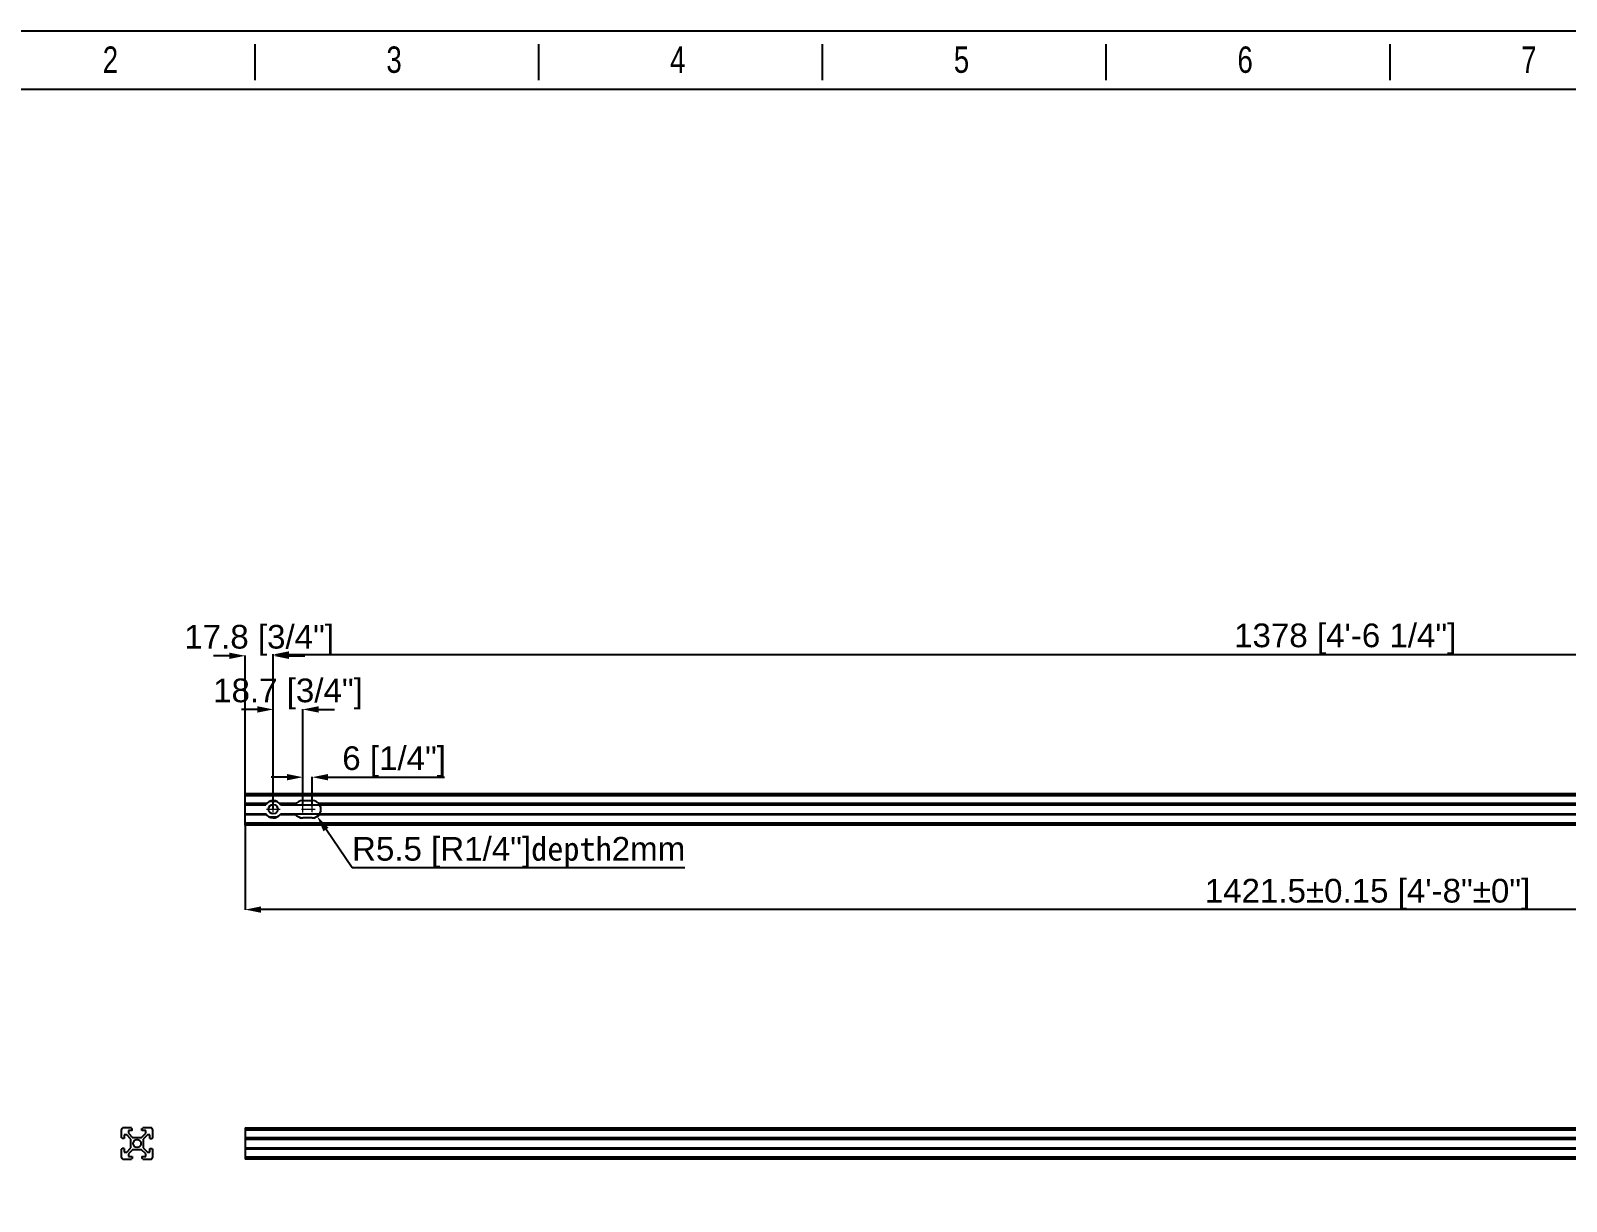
# Model space of a CAD drawing. Header units: millimetres. Extents: x 389 to 17466, y 310 to 5904.
# Drawn here: x 7397 to 8370, y 1052 to 1793 of the extents above; entities that cross this region are included whole.
import ezdxf

# ---------------------------------------------------------------- set-up
doc = ezdxf.new("R2010")
doc.units = ezdxf.units.MM
doc.styles.add('CKSTANDARD', font='arial.ttf')
doc.styles.add('Roamns', font='romans.shx')
doc.styles.get("Standard").update_dxf_attribs({"font": 'arial.ttf'})
doc.dimstyles.new('缩小5倍', dxfattribs={"dimtxt": 15, "dimasz": 10, "dimexe": 0.18, "dimexo": 0.0625, "dimgap": 0.09, "dimtad": 1, "dimtoh": 1, "dimdec": 3, "dimzin": 9, "dimdsep": 46, "dimtxsty": 'Standard', "dimblk": '_FILLED', "dimcen": 0.09, "dimclrd": 256, "dimclre": 256, "dimclrt": 256, "dimazin": 2, "dimtfac": 1, "dimtdec": 3, "dimtofl": 0, "dimtmove": 0, "dimatfit": 3, "dimldrblk": '_FILLED', "dimfxl": 1, "dimtolj": 1, "dimtzin": 0, "dimarcsym": 0})

# ---------------------------------------------------------------- blocks, each defined once
blk = doc.blocks.new('standard template')
for p, q in [((6246, 30728), (6246, 30325)), ((9418, 30728), (9418, 30325)), ((12589, 30728), (12589, 30325)), ((15761, 30728), (15761, 30325)), ((18933, 30728), (18933, 30325))]:
    blk.add_line(p, q)
blk.add_lwpolyline([(37963, 4700), (-97, 4700), (-97, 30879), (37963, 30879)], close=True)
at = {"color": 7}
blk.add_lwpolyline([(456, 6674), (456, 5964), (456, 5254), (456, 30226), (37409, 30226), (37409, 5254)], dxfattribs=at)
at = {"style": 'CKSTANDARD', "width": 0.75}
for s, p in [('2', (4545, 30408)), ('3', (7716, 30408)), ('4', (10888, 30408)), ('5', (14060, 30408)), ('6', (17231, 30408)), ('7', (20403, 30408))]:
    blk.add_text(s, height=295, dxfattribs=at).set_placement(p)
at = {"style": 'Roamns'}
for tag, p in [('PAGE_NAME', (27466, 7594)), ('PROJECT_NAME', (27466, 6884)), ('DRAWN_NAME', (27466, 6174)), ('VERSION', (34241, 6174)), ('SELECT_DATA', (27466, 5464)), ('PAGE_NUMBER', (34241, 5464))]:
    blk.add_attdef(tag, p, '', height=285, dxfattribs=at)
blk = doc.blocks.new('_FILLED')
at = {"color": 0, "linetype": 'ByBlock'}
blk.add_solid([(0, 0), (-1, 0.2), (-1, -0.2)], dxfattribs=at)
blk = doc.blocks.new('*D79')
at = {"lineweight": -2, "transparency": 16777216}
for p, q in [((7523.17, 1397.17), (7513.17, 1397.17)), ((7533.17, 1310.03), (7533.17, 1397.35)), ((7550.97, 1300.03), (7550.97, 1397.35)), ((7560.97, 1397.17), (7570.97, 1397.17))]:
    blk.add_line(p, q, dxfattribs=at)
at = {"layer": 'Defpoints', "color": 0, "transparency": 16777216}
for p in [(7533.17, 1397.17), (7533.17, 1309.97), (7550.97, 1299.97)]:
    blk.add_point(p, dxfattribs=at)
at = {"lineweight": -2, "transparency": 16777216, "xscale": 10, "yscale": 10, "zscale": 10}
blk.add_blockref('_FILLED', (7533.17, 1397.17), dxfattribs=at)
at = {"lineweight": -2, "transparency": 16777216, "xscale": 10, "yscale": 10, "zscale": 10, "rotation": 180}
blk.add_blockref('_FILLED', (7550.97, 1397.17), dxfattribs=at)
at = {"lineweight": 5, "transparency": 16777216, "insert": (7542.07, 1406.97), "char_height": 15, "attachment_point": 5}
blk.add_mtext('\\A1;17.8 [3/4"]', dxfattribs=at)
blk = doc.blocks.new('*D80')
at = {"lineweight": -2, "transparency": 16777216}
for p, q in [((7550.97, 1300.03), (7550.96, 1398.17)), ((7560.96, 1397.99), (8918.96, 1398.08)), ((8928.97, 1300.12), (8928.96, 1398.26))]:
    blk.add_line(p, q, dxfattribs=at)
at = {"layer": 'Defpoints', "color": 0, "transparency": 16777216}
for p in [(8928.96, 1398.08), (7550.97, 1299.97), (8928.97, 1300.06)]:
    blk.add_point(p, dxfattribs=at)
at = {"lineweight": -2, "transparency": 16777216, "xscale": 10, "yscale": 10, "zscale": 10}
for p, rotation in [((7550.96, 1397.99), 180.0037421046074), ((8928.96, 1398.08), 0.003742104607400192)]:
    blk.add_blockref('_FILLED', p, dxfattribs=dict(at, rotation=rotation))
at = {"lineweight": 5, "transparency": 16777216, "insert": (8229.82, 1407.84), "char_height": 15, "attachment_point": 5, "rotation": 0.00374}
blk.add_mtext('\\A1;1378 [4\'-6 1/4"]', dxfattribs=at)
blk = doc.blocks.new('*D81')
at = {"lineweight": -2, "transparency": 16777216}
for p, q in [((7575.58, 1299.97), (7575.76, 1299.97)), ((7575.67, 1299.88), (7575.67, 1300.06)), ((7600.98, 1262.86), (7584.4, 1287.16)), ((7811.7, 1262.86), (7600.98, 1262.86))]:
    blk.add_line(p, q, dxfattribs=at)
blk.add_arc((7575.67, 1299.97), 5.5, 302.41697, 33.65656, dxfattribs=at)
at = {"layer": 'Defpoints', "color": 0, "transparency": 16777216}
for p in [(7575.67, 1299.97), (7578.77, 1295.42)]:
    blk.add_point(p, dxfattribs=at)
at = {"lineweight": -2, "transparency": 16777216, "xscale": 10, "yscale": 10, "zscale": 10, "rotation": 124.292102629555}
blk.add_blockref('_FILLED', (7578.77, 1295.42), dxfattribs=at)
at = {"lineweight": 5, "transparency": 16777216, "insert": (7706.38, 1272.66), "char_height": 15, "attachment_point": 5}
blk.add_mtext('\\A1;R5.5 [R1/4"]{\\fSimSun|b0|i0|c134|p2;depth}2mm', dxfattribs=at)
blk = doc.blocks.new('*D106')
at = {"lineweight": -2, "transparency": 16777216}
for p, q in [((7540.97, 1363.19), (7530.97, 1363.19)), ((7550.97, 1300.03), (7550.97, 1363.37)), ((7569.67, 1302.09), (7569.67, 1363.37)), ((7579.67, 1363.19), (7589.67, 1363.19))]:
    blk.add_line(p, q, dxfattribs=at)
at = {"layer": 'Defpoints', "color": 0, "transparency": 16777216}
for p in [(7569.67, 1363.19), (7550.97, 1299.97), (7569.67, 1302.03)]:
    blk.add_point(p, dxfattribs=at)
at = {"lineweight": -2, "transparency": 16777216, "xscale": 10, "yscale": 10, "zscale": 10}
blk.add_blockref('_FILLED', (7550.97, 1363.19), dxfattribs=at)
at = {"lineweight": -2, "transparency": 16777216, "xscale": 10, "yscale": 10, "zscale": 10, "rotation": 180}
blk.add_blockref('_FILLED', (7569.67, 1363.19), dxfattribs=at)
at = {"lineweight": 5, "transparency": 16777216, "insert": (7560.32, 1372.99), "char_height": 15, "attachment_point": 5}
blk.add_mtext('\\A1;18.7 [3/4"]', dxfattribs=at)
blk = doc.blocks.new('*D107')
at = {"lineweight": -2, "transparency": 16777216}
for p, q in [((7559.67, 1320.28), (7549.67, 1320.28)), ((7569.67, 1302.09), (7569.67, 1320.46)), ((7575.67, 1301.92), (7575.67, 1320.46)), ((7585.67, 1320.28), (7659.39, 1320.28))]:
    blk.add_line(p, q, dxfattribs=at)
at = {"layer": 'Defpoints', "color": 0, "transparency": 16777216}
for p in [(7575.67, 1320.28), (7569.67, 1302.03), (7575.67, 1301.86)]:
    blk.add_point(p, dxfattribs=at)
at = {"lineweight": -2, "transparency": 16777216, "xscale": 10, "yscale": 10, "zscale": 10}
blk.add_blockref('_FILLED', (7569.67, 1320.28), dxfattribs=at)
at = {"lineweight": -2, "transparency": 16777216, "xscale": 10, "yscale": 10, "zscale": 10, "rotation": 180}
blk.add_blockref('_FILLED', (7575.67, 1320.28), dxfattribs=at)
at = {"lineweight": 5, "transparency": 16777216, "insert": (7627.53, 1330.08), "char_height": 15, "attachment_point": 5}
blk.add_mtext('\\A1;6 [1/4"]', dxfattribs=at)
blk = doc.blocks.new('*D83')
at = {"lineweight": -2, "transparency": 16777216}
for p, q in [((7533.17, 1289.9), (7533.17, 1236.23)), ((8954.67, 1289.9), (8954.67, 1236.23)), ((8944.67, 1236.41), (7543.17, 1236.41))]:
    blk.add_line(p, q, dxfattribs=at)
at = {"layer": 'Defpoints', "color": 0, "transparency": 16777216}
for p in [(7533.17, 1289.97), (8954.67, 1289.97), (7533.17, 1236.41)]:
    blk.add_point(p, dxfattribs=at)
at = {"lineweight": -2, "transparency": 16777216, "xscale": 10, "yscale": 10, "zscale": 10, "rotation": 180}
blk.add_blockref('_FILLED', (7533.17, 1236.41), dxfattribs=at)
at = {"lineweight": -2, "transparency": 16777216, "xscale": 10, "yscale": 10, "zscale": 10}
blk.add_blockref('_FILLED', (8954.67, 1236.41), dxfattribs=at)
at = {"lineweight": 5, "transparency": 16777216, "insert": (8243.92, 1246.11), "char_height": 15, "attachment_point": 5}
blk.add_mtext('\\A1;1421.5±0.15 [4\'-8"±0"]', dxfattribs=at)

msp = doc.modelspace()

# ---------------------------------------------------------------- linework, layer by layer
at = {"color": 30, "linetype": 'Continuous', "true_color": 0xf26722}
for p, q in [((7533.1706, 1309.9663), (8954.6706, 1309.9663)), ((7533.1706, 1289.9663), (7533.1706, 1309.9663)), ((8954.6706, 1308.4663), (7533.1706, 1308.4663)), ((7546.8125, 1303.5663), (7533.1706, 1303.5663)), ((7546.4275, 1303.0663), (7533.1706, 1303.0663)), ((7553.3459, 1304.927), (7548.5954, 1304.927)), ((7565.5125, 1303.5663), (7555.1288, 1303.5663)), ((7565.1275, 1303.0663), (7555.5138, 1303.0663)), ((7569.6706, 1305.4663), (7575.6706, 1305.4663)), ((8924.8125, 1303.5663), (7579.8288, 1303.5663)), ((8924.4275, 1303.0663), (7580.2138, 1303.0663)), ((7533.1706, 1302.8057), (7546.2602, 1302.8057)), ((7533.1706, 1297.127), (7546.2602, 1297.127)), ((7546.4275, 1296.8663), (7533.1706, 1296.8663)), ((7546.8125, 1296.3663), (7533.1706, 1296.3663)), ((7553.3459, 1295.0057), (7548.5954, 1295.0057)), ((7565.5125, 1296.3663), (7555.1288, 1296.3663)), ((7565.1275, 1296.8663), (7555.5138, 1296.8663)), ((7555.6811, 1302.8057), (8924.2602, 1302.8057)), ((7555.6811, 1297.127), (8924.2602, 1297.127)), ((7575.6706, 1294.4663), (7569.6706, 1294.4663)), ((8924.8125, 1296.3663), (7579.8288, 1296.3663)), ((8924.4275, 1296.8663), (7580.2138, 1296.8663)), ((7533.1706, 1291.4663), (8954.6706, 1291.4663)), ((8954.6706, 1289.9663), (7533.1706, 1289.9663)), ((7533.1706, 1098.2688), (8954.6706, 1098.2688)), ((7533.1706, 1098.2688), (7533.1706, 1078.2688)), ((8954.6706, 1096.7688), (7533.1706, 1096.7688)), ((8954.6706, 1091.8688), (7533.1706, 1091.8688)), ((8954.6706, 1091.3688), (7533.1706, 1091.3688)), ((7533.1706, 1091.1082), (8954.6706, 1091.1082)), ((7533.1706, 1085.4295), (8954.6706, 1085.4295)), ((8954.6706, 1085.1688), (7533.1706, 1085.1688)), ((8954.6706, 1084.6688), (7533.1706, 1084.6688)), ((7533.1706, 1079.7688), (8954.6706, 1079.7688)), ((8954.6706, 1078.2688), (7533.1706, 1078.2688))]:
    msp.add_line(p, q, dxfattribs=at)
at = {"color": 6, "lineweight": 5}
for p, q in [((7546.6453, 1299.9663), (7555.296, 1299.9663)), ((7550.9706, 1298.0786), (7550.9706, 1301.8541)), ((7568.9124, 1299.968), (7577.5631, 1299.968)), ((7569.6706, 1297.9097), (7569.6706, 1302.0262)), ((7575.6706, 1298.0802), (7575.6706, 1301.8557))]:
    msp.add_line(p, q, dxfattribs=at)
at = {"color": 7, "linetype": 'Continuous'}
for p, q in [((7454.7271, 1096.7688), (7454.7271, 1091.8688)), ((7455.2271, 1091.8688), (7454.7271, 1091.8688)), ((7455.2271, 1091.3688), (7455.2271, 1091.8688)), ((7456.5271, 1091.3688), (7455.2271, 1091.3688)), ((7461.1271, 1098.2688), (7456.2271, 1098.2688)), ((7458.1665, 1093.7688), (7456.5271, 1093.7688)), ((7456.5271, 1093.7688), (7456.5271, 1091.3688)), ((7460.8271, 1091.1082), (7458.1665, 1093.7688)), ((7461.6271, 1096.4688), (7459.2271, 1096.4688)), ((7459.2271, 1096.4688), (7459.2271, 1094.8295)), ((7459.2271, 1094.8295), (7461.8878, 1092.1688)), ((7460.8271, 1085.4295), (7460.8271, 1091.1082)), ((7461.1271, 1097.7688), (7461.1271, 1098.2688)), ((7461.1271, 1097.7688), (7461.6271, 1097.7688)), ((7461.6271, 1096.4688), (7461.6271, 1097.7688)), ((7461.8878, 1092.1688), (7467.5665, 1092.1688)), ((7467.5665, 1092.1688), (7470.2271, 1094.8295)), ((7467.8271, 1097.7688), (7468.3271, 1097.7688)), ((7467.8271, 1096.4688), (7467.8271, 1097.7688)), ((7470.2271, 1096.4688), (7467.8271, 1096.4688)), ((7473.2271, 1098.2688), (7468.3271, 1098.2688)), ((7468.3271, 1097.7688), (7468.3271, 1098.2688)), ((7471.2878, 1093.7688), (7468.6271, 1091.1082)), ((7468.6271, 1091.1082), (7468.6271, 1085.4295)), ((7470.2271, 1094.8295), (7470.2271, 1096.4688)), ((7472.9271, 1093.7688), (7471.2878, 1093.7688)), ((7472.9271, 1091.3688), (7472.9271, 1093.7688)), ((7472.9271, 1091.3688), (7474.2271, 1091.3688)), ((7474.2271, 1091.8688), (7474.2271, 1091.3688)), ((7474.2271, 1091.8688), (7474.7271, 1091.8688)), ((7474.7271, 1091.8688), (7474.7271, 1096.7688)), ((7455.2271, 1084.6688), (7454.7271, 1084.6688)), ((7454.7271, 1084.6688), (7454.7271, 1079.7688)), ((7456.5271, 1085.1688), (7455.2271, 1085.1688)), ((7455.2271, 1084.6688), (7455.2271, 1085.1688)), ((7456.5271, 1085.1688), (7456.5271, 1082.7688)), ((7456.5271, 1082.7688), (7458.1665, 1082.7688)), ((7458.1665, 1082.7688), (7460.8271, 1085.4295)), ((7461.8878, 1084.3688), (7459.2271, 1081.7082)), ((7459.2271, 1081.7082), (7459.2271, 1080.0688)), ((7459.2271, 1080.0688), (7461.6271, 1080.0688)), ((7461.6271, 1080.0688), (7461.6271, 1078.7688)), ((7467.5665, 1084.3688), (7461.8878, 1084.3688)), ((7470.2271, 1081.7082), (7467.5665, 1084.3688)), ((7467.8271, 1080.0688), (7467.8271, 1078.7688)), ((7467.8271, 1080.0688), (7470.2271, 1080.0688)), ((7468.6271, 1085.4295), (7471.2878, 1082.7688)), ((7470.2271, 1080.0688), (7470.2271, 1081.7082)), ((7471.2878, 1082.7688), (7472.9271, 1082.7688)), ((7472.9271, 1082.7688), (7472.9271, 1085.1688)), ((7472.9271, 1085.1688), (7474.2271, 1085.1688)), ((7474.2271, 1085.1688), (7474.2271, 1084.6688)), ((7474.2271, 1084.6688), (7474.7271, 1084.6688)), ((7474.7271, 1079.7688), (7474.7271, 1084.6688)), ((7456.2271, 1078.2688), (7461.1271, 1078.2688)), ((7461.1271, 1078.7688), (7461.1271, 1078.2688)), ((7461.6271, 1078.7688), (7461.1271, 1078.7688)), ((7468.3271, 1078.7688), (7467.8271, 1078.7688)), ((7468.3271, 1078.7688), (7468.3271, 1078.2688)), ((7468.3271, 1078.2688), (7473.2271, 1078.2688))]:
    msp.add_line(p, q, dxfattribs=at)
at = {"color": 30, "linetype": 'Continuous', "true_color": 0xf26722}
msp.add_circle((7550.9706, 1299.9663), 3, dxfattribs=at)
at = {"color": 7, "linetype": 'Continuous'}
msp.add_circle((7464.7271, 1088.2688), 2.5, dxfattribs=at)
at = {"color": 30, "linetype": 'Continuous', "true_color": 0xf26722}
for centre, start, end in [((7550.9706, 1299.9663), 31.0806156, 145.6923485), ((7569.6706, 1299.9663), 90, 145.6923485), ((7575.6706, 1299.9663), 34.3076515, 90), ((7550.9706, 1299.9663), 211.0806156, 325.6923485), ((7569.6706, 1299.9663), 214.3076515, 270), ((7575.6706, 1299.9663), 270, 325.6923485)]:
    msp.add_arc(centre, 5.5, start, end, dxfattribs=at)
at = {"color": 7, "linetype": 'Continuous'}
for centre, start, end in [((7456.2271, 1096.7688), 90, 180), ((7473.2271, 1096.7688), 0, 90), ((7456.2271, 1079.7688), 180, 270), ((7473.2271, 1079.7688), 270, 0)]:
    msp.add_arc(centre, 1.5, start, end, dxfattribs=at)

# ---------------------------------------------------------------- block references
at = {"transparency": 33554595, "xscale": 0.05664017026542623, "yscale": 0.05664017026542623, "zscale": 0.05664017026542623}
msp.add_blockref('standard template', (7185.6, 44.0599), dxfattribs=at)

# ---------------------------------------------------------------- dimensions: what is measured, and where the dimension line sits
at = {"color": 6, "lineweight": 5}
for base, p2, angle, picture, middle, dimtype in [((8928.9642, 1398.0819), (8928.9706, 1300.058), 0.0037421, '*D80', (8229.823, 1398.0363), 161), ((7533.1706, 1397.1703), (7533.1706, 1309.9663), 180, '*D79', (7542.0706, 1397.1703), 160), ((7569.6706, 1363.1859), (7569.6706, 1302.0262), 180, '*D106', (7560.3206, 1363.1859), 160)]:
    dim = msp.add_linear_dim(base=base, p1=(7550.9706, 1299.968), p2=p2, angle=angle, dimstyle='缩小5倍', dxfattribs=at)
    dim.commit()
    dim.dimension.update_dxf_attribs({"geometry": picture, "text_midpoint": middle, "dimtype": dimtype})
dim = msp.add_linear_dim(base=(7575.6706, 1320.2789), p1=(7569.6706, 1302.0262), p2=(7575.6706, 1301.8557), angle=180, dimstyle='缩小5倍', dxfattribs=at)
dim.commit()
dim.dimension.update_dxf_attribs({"geometry": '*D107', "text_midpoint": (7627.5308, 1330.079)})
dim = msp.add_radius_dim(center=(7575.6706, 1299.968), mpoint=(7578.7694, 1295.424), text='<>{\\fSimSun|b0|i0|c134|p2;depth}2mm', dimstyle='缩小5倍', dxfattribs=at)
dim.commit()
dim.dimension.update_dxf_attribs({"geometry": '*D81', "text_midpoint": (7706.3842, 1272.6561)})
dim = msp.add_linear_dim(base=(7533.1706, 1236.4111), p1=(8954.6706, 1289.9663), p2=(7533.1706, 1289.9663), angle=180, dimstyle='缩小5倍', override={"dimtol": 1, "dimtp": 0.15, "dimtm": 0.15, "dimtzin": 8}, dxfattribs=at)
dim.commit()
dim.dimension.update_dxf_attribs({"geometry": '*D83', "text_midpoint": (8243.9206, 1236.4111), "dimtype": 160})

doc.saveas('drawing.dxf')
